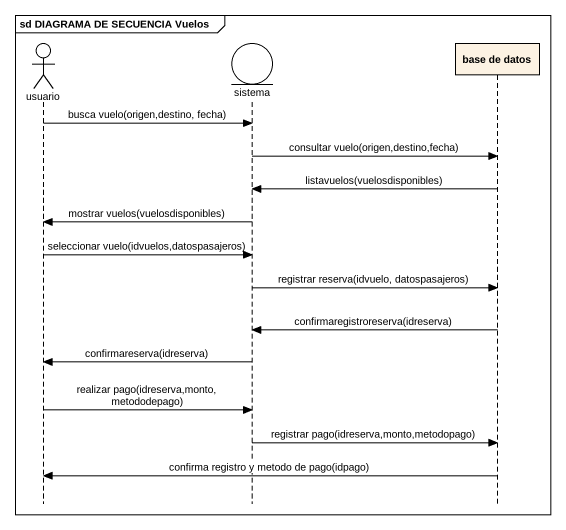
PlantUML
@startuml
mainframe sd DIAGRAMA DE SECUENCIA Vuelos
hide footbox
actor usuario
entity sistema
participant "base de datos" as base_de_datos

usuario -> sistema : busca vuelo(origen,destino, fecha)
sistema -> base_de_datos : consultar vuelo(origen,destino,fecha)
base_de_datos -> sistema : listavuelos(vuelosdisponibles)
sistema -> usuario : mostrar vuelos(vuelosdisponibles)
usuario -> sistema : seleccionar vuelo(idvuelos,datospasajeros)
sistema -> base_de_datos : registrar reserva(idvuelo, datospasajeros)
base_de_datos -> sistema : confirmaregistroreserva(idreserva)
sistema -> usuario : confirmareserva(idreserva)
usuario -> sistema : realizar pago(idreserva,monto, metododepago)
sistema -> base_de_datos : registrar pago(idreserva,monto,metodopago)
base_de_datos -> usuario : confirma registro y metodo de pago(idpago)
@enduml
